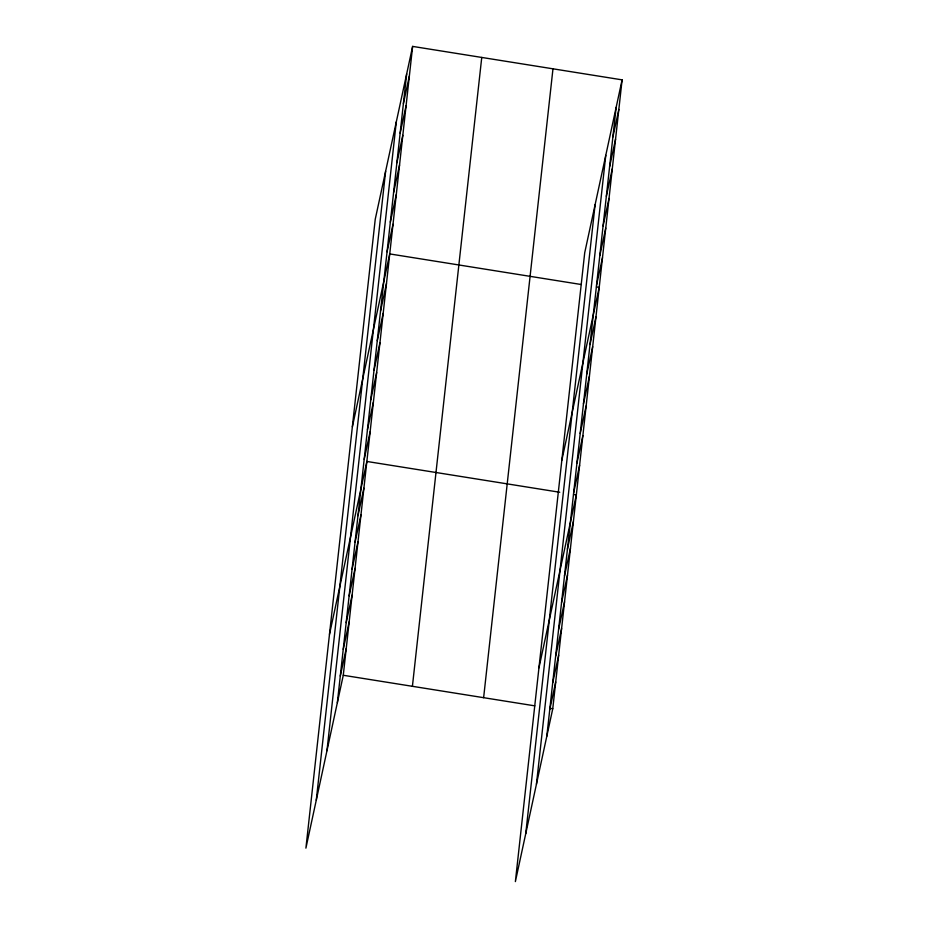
<?xml version="1.0" encoding="UTF-8"?>
<svg xmlns="http://www.w3.org/2000/svg" width="928" height="928" viewBox="0 0 928 928"><rect width="100%" height="100%" fill="white"/><g stroke="black" fill="none" stroke-linecap="round" stroke-linejoin="round"><path stroke-width="1.39" d="M316.274 800.18L385.619 171.309M326.958 750.752L396.302 121.881M337.34 702.786L406.673 73.915M412.624 46.4L375.237 219.275L305.904 848.146L343.279 675.271L412.624 46.4L622.096 79.854L552.763 708.725L515.376 881.6L584.721 252.729L622.096 79.854M412.415 686.314L481.748 57.443M483.627 697.682L552.972 68.811M525.747 833.634L595.092 204.763M536.442 784.206L605.775 155.336M546.812 736.24L616.146 107.37M403.402 103.565L409.352 76.05M400.13 133.214L406.081 105.699M396.859 162.852L402.81 135.337M393.6 192.502L399.55 164.987M390.328 222.152L396.279 194.636M387.057 251.801L393.008 224.286M352.362 426.81L389.737 253.924L581.241 284.513M380.526 311.089L386.466 283.574M377.255 340.738L383.206 313.223M373.984 370.388L379.935 342.873M370.713 400.026L376.664 372.511M367.442 429.676L373.392 402.16M364.182 459.325L370.121 431.81M329.486 634.334L366.862 461.46L559.746 492.258M357.964 515.701L363.915 488.186M355.018 542.428L360.969 514.912M352.072 569.154L358.022 541.639M349.125 595.88L355.076 568.365M346.179 622.607L352.13 595.092M343.232 649.333L349.183 621.818M340.286 676.06L346.225 648.544M612.874 137.019L618.825 109.492M609.603 166.657L615.554 139.142M606.344 196.307L612.283 168.792M603.072 225.956L609.023 198.441M599.801 255.606L605.752 228.079M596.53 285.244L602.481 257.729M561.834 460.253L599.21 287.378L596.449 286.938M589.999 344.543L595.938 317.028M586.728 374.193L592.679 346.678M583.457 403.831L589.408 376.316M580.186 433.48L586.136 405.965M576.914 463.13L582.865 435.615M573.655 492.78L579.606 465.264M538.959 667.789L576.334 494.902L573.562 494.462M567.437 549.144L573.388 521.629M564.491 575.882L570.442 548.355M561.544 602.608L567.495 575.082M558.598 629.335L564.549 601.82M555.652 656.061L561.602 628.546M552.705 682.788L558.656 655.272M549.759 709.514L555.71 681.999M343.279 675.271L534.783 705.848M549.991 708.284L552.763 708.725"/></g></svg>
